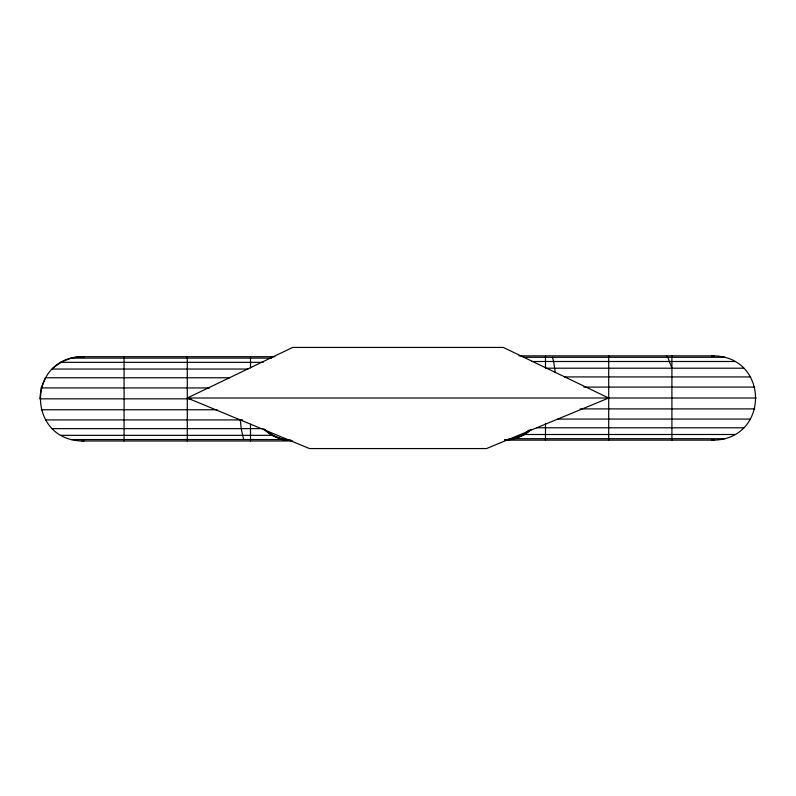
<?xml version="1.0" encoding="UTF-8"?>
<svg xmlns="http://www.w3.org/2000/svg" width="796" height="796" viewBox="0 0 796 796"><rect width="100%" height="100%" fill="white"/><g stroke="black" fill="none" stroke-linecap="round" stroke-linejoin="round"><path stroke-width="1.19" d="M274.849 356.698L81.222 356.698C26.457 358.817 27.124 439.661 81.938 440.984L292.649 440.984L281.744 439.541L271.575 435.332L262.849 428.636M504.783 440.138L714.062 440.138C769.324 438.646 769.324 357.354 714.062 355.862L518.962 355.862M526.206 432.268L529.061 430.029M531.211 429.283L524.425 434.497L514.256 438.705L504.565 439.979M187.289 398L292.689 347.434L503.301 347.434L608.701 398L486.495 448.566L309.495 448.566L187.289 398L756.2 398M507.4 439.501L513.35 438.705L523.34 434.497L735.126 434.497M84.366 357.016C72.506 355.951 60.775 361.056 52.138 369.046L248.024 369.046M711.634 356.18L714.062 355.862M81.938 440.984L84.366 440.666M523.41 357.295L724.967 357.295M71.033 358.13L271.516 358.13M531.688 361.503L735.126 361.503M60.516 362.339L263.227 362.339M546.653 368.2L743.862 368.2M564.304 376.926L750.558 376.926M229.437 377.772L45.442 377.772L41.233 387.931L39.8 398.836L191.01 398.836M583.836 387.095L754.767 387.095M41.213 387.931L209.607 387.931M580.194 408.905L754.767 408.905M41.233 409.751L217.129 409.751M557.887 419.074L750.558 419.074M45.442 419.91L242.591 419.91M536.763 427.8L743.862 427.8M52.138 428.636L261.197 428.636M60.874 435.332L272.66 435.332L282.65 439.541L71.033 439.541M513.35 438.705L724.967 438.705M711.634 439.82L714.062 440.138M81.222 356.698L83.61 357.016M267.884 431.611L271.705 434.586M666.461 355.862L667.804 357.255L671.914 368.2M552.354 357.295L553.678 361.503L555.24 372.568M243.646 439.541L241.198 428.636L240.332 419.91M671.914 355.862L671.914 440.138M608.701 355.862L608.701 440.138M545.489 355.862L545.489 368.2M545.489 423.432L545.489 440.138M250.511 356.698L250.511 367.921M250.511 424.278L250.511 440.984M187.299 356.698L187.299 440.984M124.086 356.698L124.086 440.984M531.38 429.472A42.138 42.138 0 0 1 504.565 440.128M291.038 440.108A42.138 42.138 0 0 1 264.332 429.213"/></g></svg>
